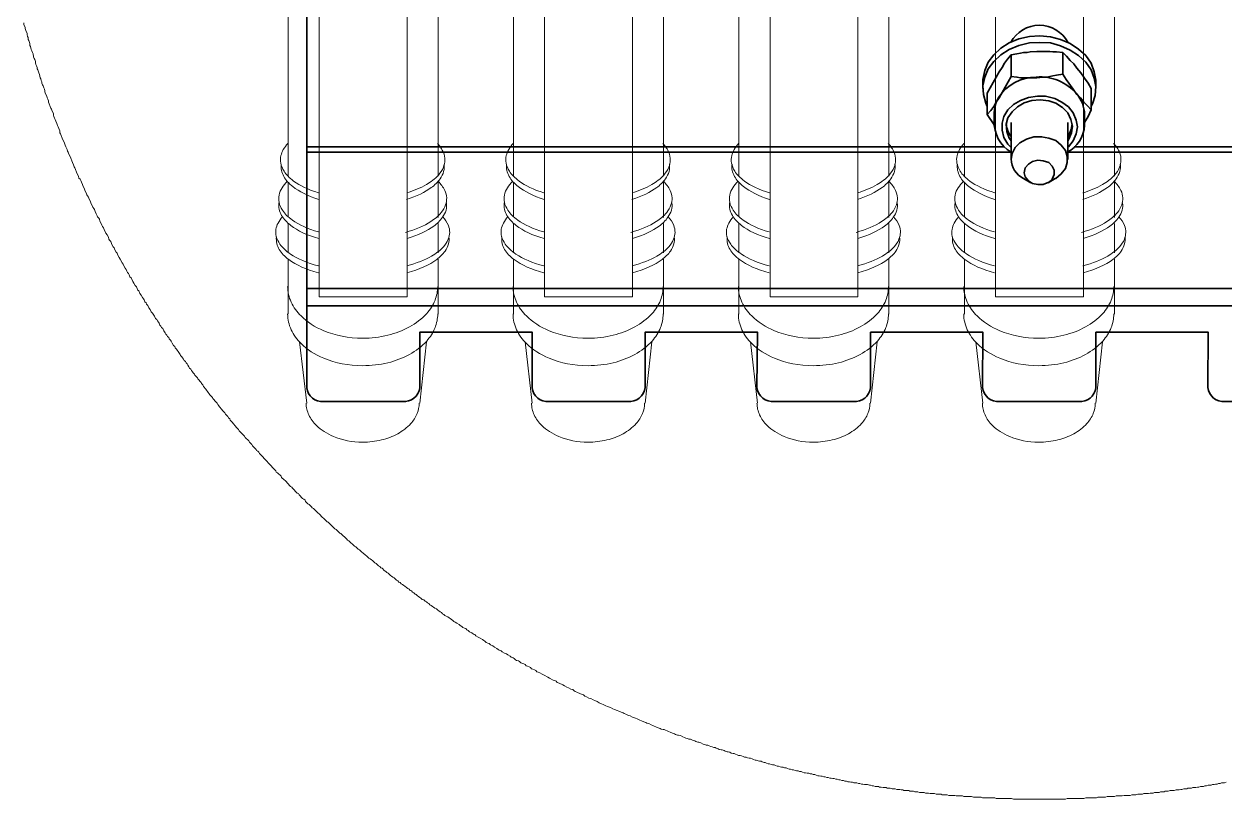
# Model space of a CAD drawing. Header units: feet. Extents: x -9903 to 12307, y -41 to 4121.
# Drawn here: x 82.38 to 92.97, y 31.71 to 38.54 of the extents above; entities that cross this region are included whole.
import ezdxf

# ---------------------------------------------------------------- set-up
doc = ezdxf.new("R2010")
doc.units = ezdxf.units.FT
doc.header["$MEASUREMENT"] = 0
doc.layers.add('PDF_0', color=7, linetype='Continuous')
doc.layers.add('PDF_Fusibles', color=7, linetype='Continuous', true_color=0x636466)

msp = doc.modelspace()

# ---------------------------------------------------------------- linework, layer by layer
at = {"layer": 'PDF_0', "lineweight": 35}
for points in [[(94.961, 35.211), (95.657, 35.211, 0.408273), (95.809, 35.332), (95.809, 35.822), (96.8, 35.822), (96.8, 35.332, 0.408273), (96.953, 35.211), (97.644, 35.211, 0.408273), (97.797, 35.332), (97.797, 45.283), (84.878, 45.283), (84.878, 35.332, 0.408273), (85.025, 35.211), (85.721, 35.211, 0.408273), (85.874, 35.332), (85.874, 35.822), (86.865, 35.822), (86.865, 35.332, 0.408888), (87.012, 35.211), (87.708, 35.211, 0.40886), (87.86, 35.335)], [(90.939, 37.672), (90.939, 37.741, -0.138844), (90.977, 37.893, -0.244484), (91.31, 38.073, -0.236092), (91.666, 37.925, -0.171172), (91.735, 37.741), (91.735, 37.646, -0.262029), (91.582, 37.409)], [(91.087, 37.409, -0.277371), (90.939, 37.688)], [(91.261, 37.14), (91.197, 37.177, -0.269397), (91.087, 37.35)], [(87.861, 35.332), (87.861, 35.822), (88.852, 35.822), (88.847, 35.335, 0.408273), (88.999, 35.211), (89.696, 35.211, 0.408273), (89.848, 35.332), (89.848, 35.822), (90.839, 35.822), (90.835, 35.335, 0.408888), (90.987, 35.211), (91.683, 35.211, 0.408273), (91.835, 35.332), (91.835, 35.822), (92.826, 35.822), (92.822, 35.335, 0.408273), (92.974, 35.211), (93.67, 35.211, 0.408273), (93.822, 35.332), (93.822, 35.822), (94.813, 35.822), (94.813, 35.332, 0.408496), (94.96, 35.211)]]:
    msp.add_lwpolyline(points, format="xyb", dxfattribs=at)
at = {"layer": 'PDF_0', "lineweight": 18}
msp.add_lwpolyline([(92.984, 31.853), (92.968, 31.848), (92.942, 31.848), (92.932, 31.842), (92.916, 31.842), (92.905, 31.837), (92.889, 31.837), (92.879, 31.832), (92.863, 31.832), (92.852, 31.827), (92.826, 31.827), (92.81, 31.821), (92.795, 31.821), (92.784, 31.816), (92.758, 31.816), (92.742, 31.811), (92.731, 31.811), (92.715, 31.806), (92.689, 31.806), (92.679, 31.8), (92.647, 31.8), (92.636, 31.795), (92.61, 31.795), (92.594, 31.79), (92.584, 31.79), (92.568, 31.785), (92.542, 31.785), (92.526, 31.779), (92.489, 31.779), (92.473, 31.774), (92.447, 31.774), (92.436, 31.769), (92.404, 31.769), (92.394, 31.763), (92.352, 31.763), (92.341, 31.758), (92.315, 31.758), (92.299, 31.753), (92.257, 31.753), (92.246, 31.748), (92.204, 31.748), (92.188, 31.742), (92.151, 31.742), (92.136, 31.737), (92.083, 31.737), (92.067, 31.732), (92.014, 31.732), (91.999, 31.727), (91.935, 31.727), (91.92, 31.721), (91.851, 31.721), (91.84, 31.716), (91.746, 31.716), (91.73, 31.711), (91.582, 31.711), (91.566, 31.705), (91.108, 31.705), (91.092, 31.711), (90.955, 31.711), (90.944, 31.716), (90.834, 31.716), (90.823, 31.721), (90.755, 31.721), (90.739, 31.727), (90.67, 31.727), (90.66, 31.732), (90.602, 31.732), (90.591, 31.737), (90.539, 31.737), (90.523, 31.742), (90.481, 31.742), (90.47, 31.748), (90.428, 31.748), (90.412, 31.753), (90.375, 31.753), (90.359, 31.758), (90.333, 31.758), (90.322, 31.763), (90.28, 31.763), (90.264, 31.769), (90.238, 31.769), (90.228, 31.774), (90.196, 31.774), (90.185, 31.779), (90.143, 31.779), (90.133, 31.785), (90.117, 31.785), (90.106, 31.79), (90.08, 31.79), (90.064, 31.795), (90.038, 31.795), (90.022, 31.8), (89.996, 31.8), (89.985, 31.806), (89.959, 31.806), (89.943, 31.811), (89.927, 31.811), (89.917, 31.816), (89.89, 31.816), (89.874, 31.821), (89.864, 31.821), (89.848, 31.827), (89.838, 31.827), (89.822, 31.832), (89.795, 31.832), (89.78, 31.837), (89.769, 31.837), (89.753, 31.842), (89.743, 31.842), (89.727, 31.848), (89.7, 31.848), (89.69, 31.853), (89.674, 31.853), (89.664, 31.858), (89.648, 31.858), (89.637, 31.864), (89.621, 31.864), (89.611, 31.869), (89.595, 31.869), (89.579, 31.874), (89.569, 31.874), (89.553, 31.879), (89.542, 31.879), (89.527, 31.885), (89.516, 31.885), (89.5, 31.89), (89.49, 31.89), (89.474, 31.895), (89.463, 31.895), (89.447, 31.9), (89.437, 31.9), (89.421, 31.906), (89.411, 31.906), (89.395, 31.911), (89.384, 31.911), (89.368, 31.916), (89.358, 31.922), (89.342, 31.922), (89.332, 31.927), (89.316, 31.927), (89.305, 31.932), (89.289, 31.932), (89.274, 31.937), (89.263, 31.937), (89.247, 31.943), (89.237, 31.948), (89.221, 31.948), (89.21, 31.953), (89.194, 31.953), (89.184, 31.958), (89.168, 31.964), (89.158, 31.964), (89.142, 31.969), (89.131, 31.969), (89.115, 31.974), (89.105, 31.98), (89.089, 31.98), (89.079, 31.985), (89.063, 31.985), (89.052, 31.99), (89.036, 31.995), (89.026, 31.995), (89.01, 32.001), (88.999, 32.006), (88.984, 32.006), (88.973, 32.011), (88.957, 32.016), (88.947, 32.016), (88.931, 32.022), (88.92, 32.027), (88.91, 32.027), (88.894, 32.032), (88.884, 32.038), (88.868, 32.038), (88.857, 32.043), (88.841, 32.048), (88.831, 32.048), (88.815, 32.053), (88.804, 32.059), (88.789, 32.064), (88.778, 32.064), (88.762, 32.069), (88.752, 32.074), (88.736, 32.074), (88.725, 32.08), (88.71, 32.085), (88.699, 32.09), (88.683, 32.09), (88.673, 32.095), (88.657, 32.101), (88.646, 32.106), (88.636, 32.106), (88.62, 32.111), (88.609, 32.117), (88.594, 32.122), (88.583, 32.122), (88.567, 32.127), (88.557, 32.132), (88.541, 32.138), (88.53, 32.138), (88.515, 32.143), (88.504, 32.148), (88.488, 32.153), (88.478, 32.159), (88.467, 32.159), (88.451, 32.164), (88.441, 32.169), (88.425, 32.175), (88.414, 32.18), (88.399, 32.18), (88.388, 32.185), (88.372, 32.19), (88.351, 32.201), (88.335, 32.206), (88.325, 32.206), (88.309, 32.211), (88.298, 32.217), (88.283, 32.222), (88.262, 32.233), (88.246, 32.233), (88.235, 32.238), (88.219, 32.243), (88.209, 32.248), (88.193, 32.254), (88.172, 32.264), (88.156, 32.269), (88.146, 32.269), (88.13, 32.275), (88.119, 32.28), (88.103, 32.285), (88.082, 32.296), (88.067, 32.301), (88.056, 32.306), (88.04, 32.312), (88.03, 32.317), (88.019, 32.317), (88.003, 32.322), (87.993, 32.327), (87.977, 32.333), (87.956, 32.343), (87.94, 32.348), (87.929, 32.354), (87.914, 32.359), (87.893, 32.37), (87.877, 32.375), (87.866, 32.38), (87.85, 32.385), (87.829, 32.396), (87.814, 32.401), (87.792, 32.412), (87.777, 32.417), (87.766, 32.422), (87.75, 32.428), (87.729, 32.438), (87.713, 32.443), (87.692, 32.454), (87.676, 32.459), (87.666, 32.464), (87.65, 32.47), (87.629, 32.48), (87.613, 32.486), (87.592, 32.496), (87.576, 32.501), (87.555, 32.512), (87.539, 32.517), (87.529, 32.522), (87.513, 32.528), (87.492, 32.538), (87.476, 32.544), (87.455, 32.554), (87.439, 32.565), (87.418, 32.575), (87.402, 32.58), (87.381, 32.591), (87.365, 32.596), (87.344, 32.607), (87.329, 32.612), (87.318, 32.623), (87.308, 32.628), (87.292, 32.633), (87.26, 32.649), (87.244, 32.654), (87.234, 32.659), (87.223, 32.67), (87.207, 32.675), (87.186, 32.686), (87.17, 32.691), (87.149, 32.702), (87.134, 32.712), (87.102, 32.728), (87.086, 32.733), (87.076, 32.744), (87.065, 32.749), (87.049, 32.754), (87.018, 32.77), (87.002, 32.781), (86.97, 32.797), (86.954, 32.807), (86.933, 32.818), (86.917, 32.823), (86.907, 32.828), (86.896, 32.839), (86.886, 32.844), (86.87, 32.849), (86.859, 32.854), (86.849, 32.865), (86.838, 32.87), (86.823, 32.876), (86.812, 32.881), (86.802, 32.891), (86.791, 32.897), (86.775, 32.902), (86.765, 32.907), (86.754, 32.918), (86.744, 32.923), (86.728, 32.928), (86.717, 32.934), (86.707, 32.944), (86.696, 32.949), (86.68, 32.955), (86.67, 32.965), (86.649, 32.976), (86.638, 32.986), (86.622, 32.992), (86.601, 33.002), (86.591, 33.013), (86.575, 33.018), (86.564, 33.023), (86.554, 33.034), (86.533, 33.044), (86.517, 33.055), (86.496, 33.065), (86.485, 33.076), (86.475, 33.081), (86.459, 33.086), (86.448, 33.097), (86.438, 33.102), (86.427, 33.113), (86.406, 33.123), (86.39, 33.134), (86.369, 33.144), (86.359, 33.155), (86.348, 33.16), (86.332, 33.171), (86.311, 33.181), (86.301, 33.192), (86.29, 33.197), (86.28, 33.208), (86.269, 33.213), (86.253, 33.218), (86.243, 33.229), (86.232, 33.234), (86.222, 33.245), (86.201, 33.255), (86.185, 33.266), (86.174, 33.271), (86.164, 33.281), (86.153, 33.287), (86.143, 33.297), (86.132, 33.303), (86.122, 33.313), (86.106, 33.318), (86.095, 33.324), (86.085, 33.334), (86.074, 33.339), (86.064, 33.35), (86.053, 33.355), (86.042, 33.366), (86.032, 33.371), (86.021, 33.382), (86.006, 33.387), (85.995, 33.397), (85.985, 33.403), (85.974, 33.413), (85.963, 33.418), (85.953, 33.429), (85.942, 33.434), (85.932, 33.445), (85.921, 33.45), (85.911, 33.461), (85.895, 33.466), (85.884, 33.476), (85.874, 33.482), (85.863, 33.492), (85.853, 33.498), (85.842, 33.508), (85.832, 33.513), (85.821, 33.524), (85.811, 33.529), (85.8, 33.54), (85.789, 33.545), (85.779, 33.556), (85.768, 33.561), (85.758, 33.571), (85.742, 33.582), (85.732, 33.587), (85.721, 33.598), (85.71, 33.603), (85.7, 33.614), (85.689, 33.619), (85.679, 33.629), (85.668, 33.635), (85.647, 33.656), (85.637, 33.661), (85.626, 33.671), (85.616, 33.677), (85.594, 33.698), (85.584, 33.703), (85.573, 33.714), (85.563, 33.719), (85.542, 33.74), (85.531, 33.745), (85.521, 33.756), (85.51, 33.761), (85.489, 33.782), (85.479, 33.787), (85.457, 33.809), (85.447, 33.814), (85.436, 33.824), (85.426, 33.83), (85.405, 33.851), (85.394, 33.856), (85.373, 33.877), (85.363, 33.882), (85.341, 33.903), (85.331, 33.909), (85.31, 33.93), (85.299, 33.935), (85.278, 33.956), (85.268, 33.961), (85.247, 33.982), (85.236, 33.988), (85.231, 33.998), (85.21, 34.019), (85.199, 34.025), (85.178, 34.046), (85.168, 34.051), (85.136, 34.083), (85.125, 34.088), (85.067, 34.146), (85.057, 34.151), (85.025, 34.183), (85.015, 34.188), (85.004, 34.199), (84.999, 34.209), (84.988, 34.22), (84.978, 34.225), (84.936, 34.267), (84.925, 34.272), (84.92, 34.283), (84.899, 34.304), (84.888, 34.309), (84.867, 34.33), (84.862, 34.341), (84.851, 34.351), (84.841, 34.357), (84.809, 34.388), (84.804, 34.399), (84.793, 34.404), (84.751, 34.446), (84.746, 34.457), (84.735, 34.462), (84.704, 34.494), (84.698, 34.504), (84.688, 34.515), (84.677, 34.52), (84.656, 34.541), (84.651, 34.552), (84.619, 34.583), (84.609, 34.589), (84.604, 34.599), (84.572, 34.631), (84.567, 34.641), (84.498, 34.71), (84.493, 34.72), (84.461, 34.752), (84.456, 34.763), (84.445, 34.773), (84.435, 34.778), (84.43, 34.789), (84.398, 34.821), (84.393, 34.831), (84.372, 34.852), (84.366, 34.863), (84.335, 34.894), (84.329, 34.905), (84.282, 34.952), (84.277, 34.963), (84.256, 34.984), (84.25, 34.994), (84.229, 35.016), (84.224, 35.026), (84.203, 35.047), (84.198, 35.058), (84.187, 35.068), (84.182, 35.079), (84.161, 35.1), (84.156, 35.11), (84.134, 35.132), (84.129, 35.142), (84.108, 35.163), (84.103, 35.174), (84.092, 35.184), (84.087, 35.195), (84.066, 35.216), (84.061, 35.226), (84.05, 35.237), (84.045, 35.247), (84.024, 35.269), (84.018, 35.279), (84.008, 35.29), (84.003, 35.3), (83.992, 35.311), (83.987, 35.321), (83.966, 35.342), (83.96, 35.358), (83.95, 35.369), (83.945, 35.379), (83.934, 35.39), (83.929, 35.4), (83.918, 35.411), (83.913, 35.421), (83.892, 35.443), (83.887, 35.453), (83.876, 35.464), (83.871, 35.474), (83.86, 35.485), (83.855, 35.495), (83.845, 35.506), (83.839, 35.516), (83.829, 35.532), (83.823, 35.543), (83.813, 35.553), (83.808, 35.564), (83.797, 35.574), (83.792, 35.585), (83.781, 35.595), (83.776, 35.606), (83.765, 35.616), (83.76, 35.627), (83.75, 35.643), (83.744, 35.653), (83.734, 35.664), (83.729, 35.674), (83.718, 35.685), (83.713, 35.696), (83.702, 35.706), (83.692, 35.727), (83.681, 35.743), (83.676, 35.753), (83.665, 35.764), (83.66, 35.775), (83.65, 35.785), (83.644, 35.796), (83.634, 35.806), (83.628, 35.817), (83.618, 35.833), (83.607, 35.854), (83.597, 35.864), (83.592, 35.875), (83.581, 35.885), (83.576, 35.901), (83.57, 35.912), (83.56, 35.922), (83.555, 35.933), (83.544, 35.943), (83.534, 35.964), (83.523, 35.98), (83.518, 35.991), (83.507, 36.001), (83.497, 36.022), (83.486, 36.038), (83.476, 36.059), (83.465, 36.07), (83.46, 36.08), (83.449, 36.091), (83.444, 36.107), (83.439, 36.117), (83.428, 36.128), (83.418, 36.149), (83.407, 36.165), (83.397, 36.186), (83.386, 36.196), (83.381, 36.207), (83.375, 36.223), (83.365, 36.233), (83.354, 36.254), (83.344, 36.27), (83.328, 36.302), (83.317, 36.312), (83.312, 36.328), (83.307, 36.339), (83.296, 36.349), (83.291, 36.36), (83.286, 36.375), (83.275, 36.386), (83.265, 36.407), (83.259, 36.423), (83.249, 36.433), (83.233, 36.465), (83.223, 36.481), (83.212, 36.502), (83.207, 36.518), (83.196, 36.528), (83.186, 36.549), (83.18, 36.565), (83.17, 36.576), (83.159, 36.597), (83.154, 36.613), (83.149, 36.623), (83.138, 36.634), (83.133, 36.644), (83.128, 36.66), (83.117, 36.681), (83.107, 36.697), (83.091, 36.729), (83.086, 36.744), (83.075, 36.755), (83.07, 36.765), (83.064, 36.781), (83.054, 36.802), (83.049, 36.818), (83.043, 36.829), (83.033, 36.839), (83.028, 36.85), (83.022, 36.866), (83.012, 36.887), (83.006, 36.903), (83.001, 36.913), (82.991, 36.924), (82.985, 36.939), (82.975, 36.961), (82.97, 36.976), (82.959, 36.997), (82.954, 37.013), (82.943, 37.024), (82.938, 37.034), (82.933, 37.05), (82.922, 37.071), (82.917, 37.087), (82.906, 37.108), (82.901, 37.124), (82.891, 37.145), (82.885, 37.161), (82.88, 37.171), (82.869, 37.182), (82.864, 37.198), (82.854, 37.219), (82.848, 37.235), (82.838, 37.256), (82.833, 37.272), (82.827, 37.282), (82.822, 37.298), (82.811, 37.319), (82.806, 37.335), (82.796, 37.356), (82.79, 37.372), (82.78, 37.393), (82.775, 37.409), (82.769, 37.419), (82.764, 37.435), (82.753, 37.456), (82.748, 37.472), (82.743, 37.482), (82.738, 37.498), (82.727, 37.519), (82.722, 37.535), (82.711, 37.556), (82.706, 37.572), (82.701, 37.582), (82.701, 37.598), (82.69, 37.619), (82.685, 37.635), (82.68, 37.646), (82.674, 37.662), (82.664, 37.683), (82.659, 37.698), (82.653, 37.709), (82.648, 37.725), (82.643, 37.735), (82.643, 37.751), (82.632, 37.772), (82.627, 37.788), (82.622, 37.799), (82.616, 37.814), (82.606, 37.835), (82.601, 37.851), (82.601, 37.862), (82.595, 37.878), (82.59, 37.888), (82.585, 37.904), (82.574, 37.925), (82.569, 37.941), (82.569, 37.951), (82.564, 37.967), (82.558, 37.978), (82.553, 37.994), (82.548, 38.004), (82.543, 38.02), (82.543, 38.031), (82.537, 38.041), (82.532, 38.057), (82.527, 38.067), (82.522, 38.094), (82.516, 38.11), (82.511, 38.12), (82.506, 38.136), (82.5, 38.146), (82.5, 38.157), (82.495, 38.173), (82.49, 38.183), (82.485, 38.199), (82.485, 38.21), (82.479, 38.226), (82.474, 38.236), (82.469, 38.252), (82.464, 38.278), (82.458, 38.289), (82.453, 38.305), (82.448, 38.315), (82.442, 38.341), (82.437, 38.352), (82.437, 38.368), (82.432, 38.378), (82.427, 38.394), (82.421, 38.405), (82.421, 38.421), (82.416, 38.431), (82.411, 38.447), (82.411, 38.457), (82.4, 38.484), (82.395, 38.5), (82.395, 38.51), (82.384, 38.537), (82.384, 38.552)], dxfattribs=at)
at = {"layer": 'PDF_0', "lineweight": 35}
for points in [[(90.839, 37.973), (90.839, 38.052), (90.855, 38.131), (90.886, 38.204), (90.934, 38.268), (90.997, 38.326), (91.071, 38.373), (91.155, 38.41), (91.25, 38.431), (91.34, 38.436), (91.435, 38.426), (91.524, 38.405), (91.609, 38.368), (91.682, 38.32), (91.746, 38.262), (91.793, 38.194), (91.819, 38.12), (91.835, 38.046), (91.835, 37.973)], [(90.876, 37.814), (90.865, 37.841), (90.844, 37.92), (90.839, 37.994), (90.855, 38.073), (90.886, 38.146), (90.934, 38.21), (90.997, 38.268), (91.071, 38.315), (91.155, 38.352), (91.25, 38.373), (91.34, 38.378), (91.435, 38.373), (91.524, 38.347), (91.609, 38.31), (91.682, 38.262), (91.746, 38.204), (91.793, 38.136), (91.819, 38.062), (91.835, 37.988), (91.83, 37.909), (91.804, 37.835), (91.793, 37.814)], [(91.087, 38.078), (90.981, 37.888), (90.955, 37.851), (90.934, 37.814), (90.908, 37.778), (90.876, 37.741), (90.876, 37.93), (90.981, 38.12), (91.008, 38.157), (91.029, 38.194), (91.055, 38.231), (91.087, 38.268)], [(91.545, 38.289), (91.577, 38.257), (91.609, 38.22), (91.64, 38.189), (91.667, 38.152), (91.703, 38.11), (91.735, 38.062), (91.767, 38.02), (91.793, 37.973), (91.793, 37.783), (91.761, 37.82), (91.73, 37.851), (91.698, 37.888), (91.667, 37.92), (91.635, 37.967), (91.572, 38.052), (91.545, 38.099), (91.487, 38.088), (91.456, 38.083), (91.403, 38.073), (91.371, 38.073), (91.313, 38.067), (91.171, 38.067), (91.139, 38.073), (91.087, 38.078), (91.087, 38.268), (91.139, 38.278), (91.171, 38.284), (91.197, 38.289), (91.229, 38.289), (91.255, 38.294), (91.313, 38.299), (91.429, 38.299), (91.456, 38.294), (91.487, 38.294), (91.545, 38.289), (91.545, 38.099)], [(91.087, 37.509), (91.071, 37.535), (91.05, 37.593), (91.045, 37.656), (91.06, 37.714), (91.097, 37.767), (91.145, 37.809), (91.203, 37.846), (91.271, 37.867), (91.345, 37.872), (91.419, 37.862), (91.482, 37.841), (91.54, 37.804), (91.587, 37.756), (91.614, 37.698), (91.63, 37.64), (91.619, 37.582), (91.598, 37.525), (91.587, 37.509)], [(90.876, 37.741), (90.939, 37.651)], [(91.793, 37.783), (91.767, 37.725), (91.735, 37.672)], [(91.087, 37.672), (91.087, 37.345), (91.097, 37.398), (91.124, 37.451), (91.166, 37.493), (91.224, 37.525), (91.287, 37.546), (91.356, 37.546), (91.419, 37.535), (91.482, 37.514), (91.529, 37.472), (91.566, 37.424), (91.582, 37.372), (91.582, 37.319), (91.566, 37.266), (91.529, 37.219), (91.482, 37.177), (91.477, 37.177), (91.414, 37.14)], [(91.587, 37.672), (91.587, 37.345)], [(91.624, 37.651), (91.619, 37.619), (91.598, 37.561), (91.587, 37.546)], [(84.878, 36.207), (97.797, 36.207)], [(84.878, 36.054), (97.797, 36.054)]]:
    msp.add_lwpolyline(points, dxfattribs=at)
at = {"layer": 'PDF_0', "color": 8, "lineweight": 35, "true_color": 0x7f7f7f}
for points in [[(91.087, 37.451), (91.06, 37.482), (91.023, 37.54), (91.008, 37.604), (91.008, 37.667), (91.023, 37.725), (91.06, 37.783), (91.108, 37.83), (91.171, 37.867), (91.24, 37.893), (91.319, 37.904), (91.392, 37.904), (91.472, 37.883), (91.535, 37.851), (91.593, 37.809), (91.635, 37.756), (91.661, 37.693), (91.672, 37.635), (91.661, 37.572), (91.635, 37.509), (91.593, 37.456), (91.587, 37.451)], [(90.944, 37.72), (90.944, 37.714), (90.939, 37.688)], [(91.735, 37.672), (91.73, 37.714)], [(84.878, 37.456), (91.029, 37.456)], [(84.878, 37.409), (91.087, 37.409)], [(91.587, 37.409), (97.797, 37.409)], [(91.645, 37.456), (97.797, 37.456)]]:
    msp.add_lwpolyline(points, dxfattribs=at)
at = {"layer": 'PDF_0', "lineweight": 35}
msp.add_lwpolyline([(91.213, 37.272), (91.24, 37.303), (91.276, 37.329), (91.324, 37.34), (91.371, 37.335), (91.419, 37.319), (91.45, 37.287), (91.466, 37.25), (91.466, 37.214), (91.45, 37.171), (91.419, 37.145), (91.371, 37.124), (91.324, 37.124), (91.276, 37.134), (91.24, 37.156), (91.213, 37.192), (91.203, 37.229)], close=True, dxfattribs=at)
for centre, radius, start, end in [((91.337, 38.245), 0.284, 28.1246, 151.8754), ((91.253, 37.675), 0.208, 185.7294, 217.2821)]:
    msp.add_arc(centre, radius, start, end, dxfattribs=at)
at = {"layer": 'PDF_Fusibles', "color": 7, "lineweight": 5}
msp.add_line((86.701, 36.465), (86.701, 35.98), dxfattribs=at)
for points in [[(85.763, 42.901), (85.763, 36.133), (84.988, 36.133), (84.988, 42.901)], [(87.75, 42.901), (87.75, 36.133), (86.975, 36.133), (86.975, 42.901)], [(89.737, 42.901), (89.737, 36.133), (88.963, 36.133), (88.963, 42.901)], [(91.725, 42.901), (91.725, 36.133), (90.95, 36.133), (90.95, 42.901)]]:
    msp.add_lwpolyline(points, close=True, dxfattribs=at)
for points in [[(84.714, 37.198), (84.714, 42.026)], [(86.037, 37.198), (86.037, 42.026)], [(86.701, 37.198), (86.701, 42.026)], [(88.024, 37.198), (88.024, 42.026)], [(88.688, 37.198), (88.688, 42.026)], [(90.011, 37.198), (90.011, 42.026)], [(90.676, 37.198), (90.676, 42.026)], [(91.999, 37.198), (91.999, 42.026)], [(84.714, 36.839), (84.714, 37.14)], [(86.037, 36.834), (86.037, 37.145)], [(86.701, 36.839), (86.701, 37.14)], [(88.024, 36.834), (88.024, 37.145)], [(88.688, 36.839), (88.688, 37.14)], [(90.011, 36.834), (90.011, 37.145)], [(90.676, 36.839), (90.676, 37.14)], [(91.999, 36.834), (91.999, 37.145)], [(84.714, 36.523), (84.714, 36.781)], [(86.037, 36.523), (86.037, 36.781)], [(86.701, 36.523), (86.701, 36.781)], [(88.024, 36.523), (88.024, 36.781)], [(88.688, 36.523), (88.688, 36.781)], [(90.011, 36.523), (90.011, 36.781)], [(90.676, 36.523), (90.676, 36.781)], [(91.999, 36.523), (91.999, 36.781)], [(84.714, 35.98), (84.714, 36.465)], [(86.037, 36.465), (86.037, 35.98)], [(88.024, 36.465), (88.024, 35.98)], [(88.688, 35.98), (88.688, 36.465)], [(90.011, 36.465), (90.011, 35.98)], [(90.676, 35.98), (90.676, 36.465)], [(91.999, 36.465), (91.999, 35.98)], [(84.878, 35.195), (84.814, 35.738)], [(85.874, 35.195), (85.932, 35.738)], [(86.865, 35.195), (86.802, 35.738)], [(87.861, 35.195), (87.919, 35.738)], [(88.852, 35.195), (88.789, 35.738)], [(89.848, 35.195), (89.906, 35.738)], [(90.839, 35.195), (90.776, 35.738)], [(91.835, 35.195), (91.893, 35.738)]]:
    msp.add_lwpolyline(points, dxfattribs=at)
for points, knots in [([(84.982, 37.051), (84.891, 37.079), (84.817, 37.115), (84.724, 37.183), (84.696, 37.212), (84.663, 37.265), (84.653, 37.288), (84.644, 37.336), (84.645, 37.358), (84.654, 37.399), (84.661, 37.416), (84.682, 37.452), (84.696, 37.47), (84.711, 37.486)], [0, 0, 0, 0, 0.917387, 0.917387, 1.530036, 1.530036, 1.967696, 1.967696, 2.346122, 2.346122, 2.673799, 2.673799, 3.045721, 3.045721, 3.045721, 3.045721]), ([(86.03, 37.486), (86.052, 37.463), (86.071, 37.437), (86.091, 37.386), (86.096, 37.363), (86.095, 37.318), (86.09, 37.297), (86.072, 37.252), (86.056, 37.229), (86.008, 37.175), (85.971, 37.147), (85.879, 37.093), (85.818, 37.069), (85.759, 37.051)], [0, 0, 0, 0, 0.305593, 0.305593, 0.527745, 0.527745, 0.738392, 0.738392, 1.002226, 1.002226, 1.431011, 1.431011, 2.027034, 2.027034, 2.027034, 2.027034]), ([(86.969, 37.051), (86.878, 37.079), (86.804, 37.115), (86.712, 37.183), (86.683, 37.212), (86.65, 37.265), (86.64, 37.288), (86.631, 37.336), (86.632, 37.358), (86.641, 37.399), (86.649, 37.416), (86.669, 37.452), (86.683, 37.47), (86.698, 37.486)], [0, 0, 0, 0, 0.917387, 0.917387, 1.530036, 1.530036, 1.967696, 1.967696, 2.346122, 2.346122, 2.673799, 2.673799, 3.045721, 3.045721, 3.045721, 3.045721]), ([(88.017, 37.486), (88.039, 37.463), (88.058, 37.437), (88.078, 37.386), (88.083, 37.363), (88.082, 37.318), (88.077, 37.297), (88.059, 37.252), (88.043, 37.229), (87.996, 37.175), (87.958, 37.147), (87.866, 37.093), (87.806, 37.069), (87.746, 37.051)], [0, 0, 0, 0, 0.305593, 0.305593, 0.527745, 0.527745, 0.738392, 0.738392, 1.002226, 1.002226, 1.431011, 1.431011, 2.027034, 2.027034, 2.027034, 2.027034]), ([(88.957, 37.051), (88.865, 37.079), (88.791, 37.115), (88.699, 37.183), (88.67, 37.212), (88.637, 37.265), (88.627, 37.288), (88.619, 37.336), (88.619, 37.358), (88.628, 37.399), (88.636, 37.416), (88.656, 37.452), (88.67, 37.47), (88.685, 37.486)], [0, 0, 0, 0, 0.917387, 0.917387, 1.530036, 1.530036, 1.967696, 1.967696, 2.346122, 2.346122, 2.673799, 2.673799, 3.045721, 3.045721, 3.045721, 3.045721]), ([(90.004, 37.486), (90.026, 37.463), (90.045, 37.437), (90.065, 37.386), (90.07, 37.363), (90.069, 37.318), (90.065, 37.297), (90.046, 37.252), (90.03, 37.229), (89.983, 37.175), (89.945, 37.147), (89.853, 37.093), (89.793, 37.069), (89.733, 37.051)], [0, 0, 0, 0, 0.305593, 0.305593, 0.527745, 0.527745, 0.738392, 0.738392, 1.002226, 1.002226, 1.431011, 1.431011, 2.027034, 2.027034, 2.027034, 2.027034]), ([(90.944, 37.051), (90.852, 37.079), (90.778, 37.115), (90.686, 37.183), (90.658, 37.212), (90.624, 37.265), (90.614, 37.288), (90.606, 37.336), (90.606, 37.358), (90.615, 37.399), (90.623, 37.416), (90.643, 37.452), (90.657, 37.47), (90.672, 37.486)], [0, 0, 0, 0, 0.917387, 0.917387, 1.530036, 1.530036, 1.967696, 1.967696, 2.346122, 2.346122, 2.673799, 2.673799, 3.045721, 3.045721, 3.045721, 3.045721]), ([(91.991, 37.486), (92.013, 37.463), (92.032, 37.437), (92.053, 37.386), (92.057, 37.363), (92.056, 37.318), (92.052, 37.297), (92.033, 37.252), (92.018, 37.229), (91.97, 37.175), (91.932, 37.147), (91.84, 37.093), (91.78, 37.069), (91.72, 37.051)], [0, 0, 0, 0, 0.305593, 0.305593, 0.527745, 0.527745, 0.738392, 0.738392, 1.002226, 1.002226, 1.431011, 1.431011, 2.027034, 2.027034, 2.027034, 2.027034]), ([(84.983, 36.994), (84.888, 37.023), (84.811, 37.062), (84.719, 37.134), (84.693, 37.164), (84.666, 37.213), (84.659, 37.231), (84.651, 37.268), (84.65, 37.287), (84.652, 37.305)], [0, 0, 0, 0, 0.956911, 0.956911, 1.551696, 1.551696, 1.874211, 1.874211, 2.186941, 2.186941, 2.186941, 2.186941]), ([(86.089, 37.305), (86.091, 37.284), (86.09, 37.262), (86.078, 37.217), (86.067, 37.195), (86.032, 37.145), (86.005, 37.119), (85.92, 37.057), (85.846, 37.021), (85.758, 36.994)], [0, 0, 0, 0, 0.211555, 0.211555, 0.446697, 0.446697, 0.796198, 0.796198, 1.455936, 1.455936, 1.455936, 1.455936]), ([(86.971, 36.994), (86.875, 37.023), (86.798, 37.062), (86.706, 37.134), (86.68, 37.164), (86.653, 37.213), (86.646, 37.231), (86.638, 37.268), (86.637, 37.287), (86.639, 37.305)], [0, 0, 0, 0, 0.956911, 0.956911, 1.551696, 1.551696, 1.874211, 1.874211, 2.186941, 2.186941, 2.186941, 2.186941]), ([(88.076, 37.305), (88.078, 37.284), (88.077, 37.262), (88.065, 37.217), (88.054, 37.195), (88.019, 37.145), (87.992, 37.119), (87.907, 37.057), (87.834, 37.021), (87.745, 36.994)], [0, 0, 0, 0, 0.211555, 0.211555, 0.446697, 0.446697, 0.796198, 0.796198, 1.455936, 1.455936, 1.455936, 1.455936]), ([(88.958, 36.994), (88.863, 37.023), (88.785, 37.062), (88.694, 37.134), (88.667, 37.164), (88.64, 37.213), (88.633, 37.231), (88.625, 37.268), (88.624, 37.287), (88.627, 37.305)], [0, 0, 0, 0, 0.956911, 0.956911, 1.551696, 1.551696, 1.874211, 1.874211, 2.186941, 2.186941, 2.186941, 2.186941]), ([(90.063, 37.305), (90.066, 37.284), (90.064, 37.262), (90.052, 37.217), (90.041, 37.195), (90.006, 37.145), (89.979, 37.119), (89.894, 37.057), (89.821, 37.021), (89.732, 36.994)], [0, 0, 0, 0, 0.211555, 0.211555, 0.446697, 0.446697, 0.796198, 0.796198, 1.455936, 1.455936, 1.455936, 1.455936]), ([(90.945, 36.994), (90.85, 37.023), (90.772, 37.062), (90.681, 37.134), (90.654, 37.164), (90.627, 37.213), (90.62, 37.231), (90.612, 37.268), (90.611, 37.287), (90.614, 37.305)], [0, 0, 0, 0, 0.956911, 0.956911, 1.551696, 1.551696, 1.874211, 1.874211, 2.186941, 2.186941, 2.186941, 2.186941]), ([(92.05, 37.305), (92.053, 37.284), (92.051, 37.262), (92.039, 37.217), (92.028, 37.195), (91.993, 37.145), (91.966, 37.119), (91.881, 37.057), (91.808, 37.021), (91.719, 36.994)], [0, 0, 0, 0, 0.211555, 0.211555, 0.446697, 0.446697, 0.796198, 0.796198, 1.455936, 1.455936, 1.455936, 1.455936]), ([(84.981, 36.707), (84.886, 36.734), (84.808, 36.77), (84.713, 36.838), (84.683, 36.867), (84.649, 36.92), (84.638, 36.943), (84.629, 36.99), (84.629, 37.011), (84.638, 37.055), (84.647, 37.077), (84.672, 37.117), (84.689, 37.136), (84.706, 37.153)], [0, 0, 0, 0, 0.950855, 0.950855, 1.57939, 1.57939, 2.020757, 2.020757, 2.39323, 2.39323, 2.789943, 2.789943, 3.209349, 3.209349, 3.209349, 3.209349]), ([(86.035, 37.153), (86.059, 37.13), (86.08, 37.103), (86.104, 37.052), (86.11, 37.03), (86.112, 36.986), (86.108, 36.965), (86.093, 36.921), (86.08, 36.898), (86.038, 36.847), (86.005, 36.82), (85.913, 36.76), (85.838, 36.728), (85.747, 36.703)], [0, 0, 0, 0, 0.321479, 0.321479, 0.54457, 0.54457, 0.74944, 0.74944, 0.996096, 0.996096, 1.386173, 1.386173, 2.052727, 2.052727, 2.052727, 2.052727]), ([(86.968, 36.707), (86.873, 36.734), (86.795, 36.77), (86.7, 36.838), (86.67, 36.867), (86.636, 36.92), (86.625, 36.943), (86.616, 36.99), (86.616, 37.011), (86.625, 37.055), (86.634, 37.077), (86.659, 37.117), (86.676, 37.136), (86.694, 37.153)], [0, 0, 0, 0, 0.950855, 0.950855, 1.57939, 1.57939, 2.020757, 2.020757, 2.39323, 2.39323, 2.789943, 2.789943, 3.209349, 3.209349, 3.209349, 3.209349]), ([(88.022, 37.153), (88.046, 37.13), (88.067, 37.103), (88.091, 37.052), (88.097, 37.03), (88.099, 36.986), (88.096, 36.965), (88.08, 36.921), (88.067, 36.898), (88.025, 36.847), (87.993, 36.82), (87.9, 36.76), (87.825, 36.728), (87.734, 36.703)], [0, 0, 0, 0, 0.321479, 0.321479, 0.54457, 0.54457, 0.74944, 0.74944, 0.996096, 0.996096, 1.386173, 1.386173, 2.052727, 2.052727, 2.052727, 2.052727]), ([(88.955, 36.707), (88.86, 36.734), (88.783, 36.77), (88.687, 36.838), (88.658, 36.867), (88.623, 36.92), (88.612, 36.943), (88.603, 36.99), (88.603, 37.011), (88.612, 37.055), (88.621, 37.077), (88.646, 37.117), (88.663, 37.136), (88.681, 37.153)], [0, 0, 0, 0, 0.950855, 0.950855, 1.57939, 1.57939, 2.020757, 2.020757, 2.39323, 2.39323, 2.789943, 2.789943, 3.209349, 3.209349, 3.209349, 3.209349]), ([(90.009, 37.153), (90.033, 37.13), (90.055, 37.103), (90.078, 37.052), (90.084, 37.03), (90.086, 36.986), (90.083, 36.965), (90.067, 36.921), (90.054, 36.898), (90.012, 36.847), (89.98, 36.82), (89.887, 36.76), (89.812, 36.728), (89.722, 36.703)], [0, 0, 0, 0, 0.321479, 0.321479, 0.54457, 0.54457, 0.74944, 0.74944, 0.996096, 0.996096, 1.386173, 1.386173, 2.052727, 2.052727, 2.052727, 2.052727]), ([(90.942, 36.707), (90.847, 36.734), (90.77, 36.77), (90.674, 36.838), (90.645, 36.867), (90.61, 36.92), (90.599, 36.943), (90.59, 36.99), (90.59, 37.011), (90.599, 37.055), (90.608, 37.077), (90.634, 37.117), (90.65, 37.136), (90.668, 37.153)], [0, 0, 0, 0, 0.950855, 0.950855, 1.57939, 1.57939, 2.020757, 2.020757, 2.39323, 2.39323, 2.789943, 2.789943, 3.209349, 3.209349, 3.209349, 3.209349]), ([(91.996, 37.153), (92.02, 37.13), (92.042, 37.103), (92.066, 37.052), (92.071, 37.03), (92.073, 36.986), (92.07, 36.965), (92.054, 36.921), (92.041, 36.898), (92, 36.847), (91.967, 36.82), (91.874, 36.76), (91.799, 36.728), (91.709, 36.703)], [0, 0, 0, 0, 0.321479, 0.321479, 0.54457, 0.54457, 0.74944, 0.74944, 0.996096, 0.996096, 1.386173, 1.386173, 2.052727, 2.052727, 2.052727, 2.052727]), ([(84.983, 36.648), (84.881, 36.677), (84.797, 36.717), (84.701, 36.791), (84.674, 36.821), (84.646, 36.869), (84.638, 36.887), (84.63, 36.925), (84.629, 36.943), (84.631, 36.962)], [0, 0, 0, 0, 1.022952, 1.022952, 1.637138, 1.637138, 1.968706, 1.968706, 2.28893, 2.28893, 2.28893, 2.28893]), ([(86.11, 36.962), (86.112, 36.941), (86.111, 36.92), (86.099, 36.876), (86.088, 36.855), (86.054, 36.806), (86.027, 36.78), (85.94, 36.715), (85.859, 36.677), (85.762, 36.649)], [0, 0, 0, 0, 0.205621, 0.205621, 0.434876, 0.434876, 0.778358, 0.778358, 1.482022, 1.482022, 1.482022, 1.482022]), ([(86.97, 36.648), (86.868, 36.677), (86.784, 36.717), (86.688, 36.791), (86.661, 36.821), (86.633, 36.869), (86.625, 36.887), (86.617, 36.925), (86.616, 36.943), (86.618, 36.962)], [0, 0, 0, 0, 1.022952, 1.022952, 1.637138, 1.637138, 1.968706, 1.968706, 2.28893, 2.28893, 2.28893, 2.28893]), ([(88.097, 36.962), (88.1, 36.941), (88.098, 36.92), (88.086, 36.876), (88.075, 36.855), (88.041, 36.806), (88.014, 36.78), (87.927, 36.715), (87.846, 36.677), (87.749, 36.649)], [0, 0, 0, 0, 0.205621, 0.205621, 0.434876, 0.434876, 0.778358, 0.778358, 1.482022, 1.482022, 1.482022, 1.482022]), ([(88.957, 36.648), (88.855, 36.677), (88.771, 36.717), (88.675, 36.791), (88.648, 36.821), (88.62, 36.869), (88.612, 36.887), (88.604, 36.925), (88.603, 36.943), (88.605, 36.962)], [0, 0, 0, 0, 1.022952, 1.022952, 1.637138, 1.637138, 1.968706, 1.968706, 2.28893, 2.28893, 2.28893, 2.28893]), ([(90.084, 36.962), (90.087, 36.941), (90.085, 36.92), (90.073, 36.876), (90.063, 36.855), (90.028, 36.806), (90.001, 36.78), (89.914, 36.715), (89.834, 36.677), (89.736, 36.649)], [0, 0, 0, 0, 0.205621, 0.205621, 0.434876, 0.434876, 0.778358, 0.778358, 1.482022, 1.482022, 1.482022, 1.482022]), ([(90.944, 36.648), (90.842, 36.677), (90.759, 36.717), (90.663, 36.791), (90.635, 36.821), (90.607, 36.869), (90.6, 36.887), (90.591, 36.925), (90.59, 36.943), (90.593, 36.962)], [0, 0, 0, 0, 1.022952, 1.022952, 1.637138, 1.637138, 1.968706, 1.968706, 2.28893, 2.28893, 2.28893, 2.28893]), ([(92.071, 36.962), (92.074, 36.941), (92.072, 36.92), (92.06, 36.876), (92.05, 36.855), (92.015, 36.806), (91.988, 36.78), (91.901, 36.715), (91.821, 36.677), (91.723, 36.649)], [0, 0, 0, 0, 0.205621, 0.205621, 0.434876, 0.434876, 0.778358, 0.778358, 1.482022, 1.482022, 1.482022, 1.482022]), ([(84.981, 36.407), (84.88, 36.434), (84.797, 36.47), (84.694, 36.539), (84.663, 36.568), (84.626, 36.62), (84.614, 36.643), (84.603, 36.688), (84.602, 36.709), (84.609, 36.749), (84.615, 36.768), (84.635, 36.805), (84.649, 36.823), (84.664, 36.839)], [0, 0, 0, 0, 1.008553, 1.008553, 1.665229, 1.665229, 2.114588, 2.114588, 2.480869, 2.480869, 2.821949, 2.821949, 3.211377, 3.211377, 3.211377, 3.211377]), ([(86.077, 36.839), (86.097, 36.817), (86.115, 36.792), (86.134, 36.744), (86.138, 36.723), (86.137, 36.681), (86.132, 36.661), (86.114, 36.617), (86.099, 36.595), (86.053, 36.543), (86.016, 36.516), (85.92, 36.46), (85.847, 36.43), (85.76, 36.407)], [0, 0, 0, 0, 0.288955, 0.288955, 0.498417, 0.498417, 0.69761, 0.69761, 0.950303, 0.950303, 1.370273, 1.370273, 2.017849, 2.017849, 2.017849, 2.017849]), ([(86.968, 36.407), (86.867, 36.434), (86.784, 36.47), (86.681, 36.539), (86.65, 36.568), (86.613, 36.62), (86.601, 36.643), (86.59, 36.688), (86.589, 36.709), (86.596, 36.749), (86.602, 36.768), (86.622, 36.805), (86.636, 36.823), (86.651, 36.839)], [0, 0, 0, 0, 1.008553, 1.008553, 1.665229, 1.665229, 2.114588, 2.114588, 2.480869, 2.480869, 2.821949, 2.821949, 3.211377, 3.211377, 3.211377, 3.211377]), ([(88.064, 36.839), (88.085, 36.817), (88.102, 36.792), (88.121, 36.744), (88.125, 36.723), (88.124, 36.681), (88.119, 36.661), (88.101, 36.617), (88.086, 36.595), (88.04, 36.543), (88.003, 36.516), (87.907, 36.46), (87.834, 36.43), (87.747, 36.407)], [0, 0, 0, 0, 0.288955, 0.288955, 0.498417, 0.498417, 0.69761, 0.69761, 0.950303, 0.950303, 1.370273, 1.370273, 2.017849, 2.017849, 2.017849, 2.017849]), ([(88.955, 36.407), (88.854, 36.434), (88.771, 36.47), (88.669, 36.539), (88.637, 36.568), (88.6, 36.62), (88.588, 36.643), (88.577, 36.688), (88.576, 36.709), (88.583, 36.749), (88.589, 36.768), (88.609, 36.805), (88.623, 36.823), (88.638, 36.839)], [0, 0, 0, 0, 1.008553, 1.008553, 1.665229, 1.665229, 2.114588, 2.114588, 2.480869, 2.480869, 2.821949, 2.821949, 3.211377, 3.211377, 3.211377, 3.211377]), ([(90.051, 36.839), (90.072, 36.817), (90.089, 36.792), (90.108, 36.744), (90.112, 36.723), (90.111, 36.681), (90.107, 36.661), (90.089, 36.617), (90.074, 36.595), (90.027, 36.543), (89.99, 36.516), (89.894, 36.46), (89.821, 36.43), (89.734, 36.407)], [0, 0, 0, 0, 0.288955, 0.288955, 0.498417, 0.498417, 0.69761, 0.69761, 0.950303, 0.950303, 1.370273, 1.370273, 2.017849, 2.017849, 2.017849, 2.017849]), ([(90.942, 36.407), (90.841, 36.434), (90.758, 36.47), (90.656, 36.539), (90.624, 36.568), (90.587, 36.62), (90.575, 36.643), (90.564, 36.688), (90.563, 36.709), (90.57, 36.749), (90.577, 36.768), (90.596, 36.805), (90.61, 36.823), (90.625, 36.839)], [0, 0, 0, 0, 1.008553, 1.008553, 1.665229, 1.665229, 2.114588, 2.114588, 2.480869, 2.480869, 2.821949, 2.821949, 3.211377, 3.211377, 3.211377, 3.211377]), ([(92.038, 36.839), (92.059, 36.817), (92.076, 36.792), (92.095, 36.744), (92.099, 36.723), (92.098, 36.681), (92.094, 36.661), (92.076, 36.617), (92.061, 36.595), (92.014, 36.543), (91.977, 36.516), (91.881, 36.46), (91.808, 36.43), (91.721, 36.407)], [0, 0, 0, 0, 0.288955, 0.288955, 0.498417, 0.498417, 0.69761, 0.69761, 0.950303, 0.950303, 1.370273, 1.370273, 2.017849, 2.017849, 2.017849, 2.017849]), ([(84.98, 36.345), (84.871, 36.375), (84.783, 36.415), (84.682, 36.49), (84.654, 36.52), (84.625, 36.568), (84.617, 36.586), (84.609, 36.624), (84.608, 36.643), (84.61, 36.662)], [0, 0, 0, 0, 1.085971, 1.085971, 1.719077, 1.719077, 2.063995, 2.063995, 2.396051, 2.396051, 2.396051, 2.396051]), ([(86.131, 36.662), (86.133, 36.641), (86.132, 36.621), (86.121, 36.578), (86.11, 36.557), (86.078, 36.51), (86.051, 36.485), (85.96, 36.416), (85.871, 36.375), (85.76, 36.345)], [0, 0, 0, 0, 0.200268, 0.200268, 0.422762, 0.422762, 0.756931, 0.756931, 1.520725, 1.520725, 1.520725, 1.520725]), ([(86.968, 36.345), (86.859, 36.375), (86.77, 36.415), (86.669, 36.49), (86.641, 36.52), (86.612, 36.568), (86.605, 36.586), (86.596, 36.624), (86.595, 36.643), (86.597, 36.662)], [0, 0, 0, 0, 1.085971, 1.085971, 1.719077, 1.719077, 2.063995, 2.063995, 2.396051, 2.396051, 2.396051, 2.396051]), ([(88.118, 36.662), (88.121, 36.641), (88.119, 36.621), (88.108, 36.578), (88.098, 36.557), (88.065, 36.51), (88.038, 36.485), (87.947, 36.416), (87.858, 36.375), (87.748, 36.345)], [0, 0, 0, 0, 0.200268, 0.200268, 0.422762, 0.422762, 0.756931, 0.756931, 1.520725, 1.520725, 1.520725, 1.520725]), ([(88.955, 36.345), (88.846, 36.375), (88.757, 36.415), (88.657, 36.49), (88.628, 36.52), (88.599, 36.568), (88.592, 36.586), (88.583, 36.624), (88.582, 36.643), (88.584, 36.662)], [0, 0, 0, 0, 1.085971, 1.085971, 1.719077, 1.719077, 2.063995, 2.063995, 2.396051, 2.396051, 2.396051, 2.396051]), ([(90.105, 36.662), (90.108, 36.641), (90.106, 36.621), (90.095, 36.578), (90.085, 36.557), (90.052, 36.51), (90.026, 36.485), (89.934, 36.416), (89.845, 36.375), (89.735, 36.345)], [0, 0, 0, 0, 0.200268, 0.200268, 0.422762, 0.422762, 0.756931, 0.756931, 1.520725, 1.520725, 1.520725, 1.520725]), ([(90.942, 36.345), (90.833, 36.375), (90.744, 36.415), (90.644, 36.49), (90.615, 36.52), (90.587, 36.568), (90.579, 36.586), (90.57, 36.624), (90.569, 36.643), (90.571, 36.662)], [0, 0, 0, 0, 1.085971, 1.085971, 1.719077, 1.719077, 2.063995, 2.063995, 2.396051, 2.396051, 2.396051, 2.396051]), ([(92.092, 36.662), (92.095, 36.641), (92.093, 36.621), (92.082, 36.578), (92.072, 36.557), (92.039, 36.51), (92.013, 36.485), (91.921, 36.416), (91.832, 36.375), (91.722, 36.345)], [0, 0, 0, 0, 0.200268, 0.200268, 0.422762, 0.422762, 0.756931, 0.756931, 1.520725, 1.520725, 1.520725, 1.520725]), ([(85.37, 35.769), (85.245, 35.769), (85.128, 35.793), (84.948, 35.868), (84.88, 35.913), (84.791, 36.001), (84.761, 36.041), (84.73, 36.109), (84.722, 36.131), (84.712, 36.178), (84.709, 36.201), (84.709, 36.225)], [0, 0, 0, 0, 1.204995, 1.204995, 2.167797, 2.167797, 2.812975, 2.812975, 3.120867, 3.120867, 3.42938, 3.42938, 3.42938, 3.42938]), ([(86.032, 36.225), (86.032, 36.184), (86.024, 36.143), (85.991, 36.061), (85.966, 36.022), (85.892, 35.939), (85.839, 35.9), (85.723, 35.836), (85.659, 35.812), (85.52, 35.778), (85.445, 35.769), (85.37, 35.769)], [0, 0, 0, 0, 0.399054, 0.399054, 0.849128, 0.849128, 1.466091, 1.466091, 2.114536, 2.114536, 2.826118, 2.826118, 2.826118, 2.826118]), ([(87.358, 35.769), (87.232, 35.769), (87.115, 35.793), (86.936, 35.868), (86.867, 35.913), (86.778, 36.001), (86.748, 36.041), (86.717, 36.109), (86.709, 36.131), (86.699, 36.178), (86.696, 36.201), (86.696, 36.225)], [0, 0, 0, 0, 1.204995, 1.204995, 2.167797, 2.167797, 2.812975, 2.812975, 3.120867, 3.120867, 3.42938, 3.42938, 3.42938, 3.42938]), ([(88.019, 36.225), (88.019, 36.184), (88.011, 36.143), (87.979, 36.061), (87.953, 36.022), (87.879, 35.939), (87.826, 35.9), (87.71, 35.836), (87.646, 35.812), (87.507, 35.778), (87.432, 35.769), (87.358, 35.769)], [0, 0, 0, 0, 0.399054, 0.399054, 0.849128, 0.849128, 1.466091, 1.466091, 2.114536, 2.114536, 2.826118, 2.826118, 2.826118, 2.826118]), ([(89.345, 35.769), (89.219, 35.769), (89.102, 35.793), (88.923, 35.868), (88.854, 35.913), (88.765, 36.001), (88.735, 36.041), (88.704, 36.109), (88.696, 36.131), (88.686, 36.178), (88.683, 36.201), (88.683, 36.225)], [0, 0, 0, 0, 1.204995, 1.204995, 2.167797, 2.167797, 2.812975, 2.812975, 3.120867, 3.120867, 3.42938, 3.42938, 3.42938, 3.42938]), ([(90.006, 36.225), (90.006, 36.184), (89.998, 36.143), (89.966, 36.061), (89.94, 36.022), (89.866, 35.939), (89.813, 35.9), (89.697, 35.836), (89.633, 35.812), (89.494, 35.778), (89.419, 35.769), (89.345, 35.769)], [0, 0, 0, 0, 0.399054, 0.399054, 0.849128, 0.849128, 1.466091, 1.466091, 2.114536, 2.114536, 2.826118, 2.826118, 2.826118, 2.826118]), ([(91.332, 35.769), (91.207, 35.769), (91.089, 35.793), (90.91, 35.868), (90.841, 35.913), (90.752, 36.001), (90.722, 36.041), (90.691, 36.109), (90.684, 36.131), (90.673, 36.178), (90.67, 36.201), (90.67, 36.225)], [0, 0, 0, 0, 1.204995, 1.204995, 2.167797, 2.167797, 2.812975, 2.812975, 3.120867, 3.120867, 3.42938, 3.42938, 3.42938, 3.42938]), ([(91.993, 36.225), (91.993, 36.184), (91.985, 36.143), (91.953, 36.061), (91.927, 36.022), (91.853, 35.939), (91.8, 35.9), (91.684, 35.836), (91.62, 35.812), (91.481, 35.778), (91.407, 35.769), (91.332, 35.769)], [0, 0, 0, 0, 0.399054, 0.399054, 0.849128, 0.849128, 1.466091, 1.466091, 2.114536, 2.114536, 2.826118, 2.826118, 2.826118, 2.826118]), ([(85.37, 35.527), (85.245, 35.527), (85.128, 35.551), (84.948, 35.626), (84.88, 35.67), (84.791, 35.758), (84.761, 35.799), (84.73, 35.866), (84.722, 35.889), (84.712, 35.935), (84.709, 35.959), (84.709, 35.983)], [0, 0, 0, 0, 1.204995, 1.204995, 2.167797, 2.167797, 2.812975, 2.812975, 3.120867, 3.120867, 3.42938, 3.42938, 3.42938, 3.42938]), ([(86.032, 35.983), (86.032, 35.941), (86.024, 35.901), (85.991, 35.819), (85.966, 35.779), (85.892, 35.696), (85.839, 35.657), (85.723, 35.593), (85.659, 35.569), (85.52, 35.535), (85.445, 35.527), (85.37, 35.527)], [0, 0, 0, 0, 0.399054, 0.399054, 0.849128, 0.849128, 1.466091, 1.466091, 2.114536, 2.114536, 2.826118, 2.826118, 2.826118, 2.826118]), ([(87.358, 35.527), (87.232, 35.527), (87.115, 35.551), (86.936, 35.626), (86.867, 35.67), (86.778, 35.758), (86.748, 35.799), (86.717, 35.866), (86.709, 35.889), (86.699, 35.935), (86.696, 35.959), (86.696, 35.983)], [0, 0, 0, 0, 1.204995, 1.204995, 2.167797, 2.167797, 2.812975, 2.812975, 3.120867, 3.120867, 3.42938, 3.42938, 3.42938, 3.42938]), ([(88.019, 35.983), (88.019, 35.941), (88.011, 35.901), (87.979, 35.819), (87.953, 35.779), (87.879, 35.696), (87.826, 35.657), (87.71, 35.593), (87.646, 35.569), (87.507, 35.535), (87.432, 35.527), (87.358, 35.527)], [0, 0, 0, 0, 0.399054, 0.399054, 0.849128, 0.849128, 1.466091, 1.466091, 2.114536, 2.114536, 2.826118, 2.826118, 2.826118, 2.826118]), ([(89.345, 35.527), (89.219, 35.527), (89.102, 35.551), (88.923, 35.626), (88.854, 35.67), (88.765, 35.758), (88.735, 35.799), (88.704, 35.866), (88.696, 35.889), (88.686, 35.935), (88.683, 35.959), (88.683, 35.983)], [0, 0, 0, 0, 1.204995, 1.204995, 2.167797, 2.167797, 2.812975, 2.812975, 3.120867, 3.120867, 3.42938, 3.42938, 3.42938, 3.42938]), ([(90.006, 35.983), (90.006, 35.941), (89.998, 35.901), (89.966, 35.819), (89.94, 35.779), (89.866, 35.696), (89.813, 35.657), (89.697, 35.593), (89.633, 35.569), (89.494, 35.535), (89.419, 35.527), (89.345, 35.527)], [0, 0, 0, 0, 0.399054, 0.399054, 0.849128, 0.849128, 1.466091, 1.466091, 2.114536, 2.114536, 2.826118, 2.826118, 2.826118, 2.826118]), ([(91.332, 35.527), (91.207, 35.527), (91.089, 35.551), (90.91, 35.626), (90.841, 35.67), (90.752, 35.758), (90.722, 35.799), (90.691, 35.866), (90.684, 35.889), (90.673, 35.935), (90.67, 35.959), (90.67, 35.983)], [0, 0, 0, 0, 1.204995, 1.204995, 2.167797, 2.167797, 2.812975, 2.812975, 3.120867, 3.120867, 3.42938, 3.42938, 3.42938, 3.42938]), ([(91.993, 35.983), (91.993, 35.941), (91.985, 35.901), (91.953, 35.819), (91.927, 35.779), (91.853, 35.696), (91.8, 35.657), (91.684, 35.593), (91.62, 35.569), (91.481, 35.535), (91.407, 35.527), (91.332, 35.527)], [0, 0, 0, 0, 0.399054, 0.399054, 0.849128, 0.849128, 1.466091, 1.466091, 2.114536, 2.114536, 2.826118, 2.826118, 2.826118, 2.826118]), ([(85.37, 34.852), (85.277, 34.852), (85.189, 34.87), (85.054, 34.927), (85.002, 34.96), (84.935, 35.027), (84.912, 35.058), (84.888, 35.109), (84.882, 35.126), (84.874, 35.161), (84.872, 35.179), (84.872, 35.197)], [0, 0, 0, 0, 0.903183, 0.903183, 1.628517, 1.628517, 2.116477, 2.116477, 2.349539, 2.349539, 2.583162, 2.583162, 2.583162, 2.583162]), ([(85.869, 35.197), (85.869, 35.166), (85.862, 35.135), (85.838, 35.073), (85.818, 35.043), (85.762, 34.98), (85.722, 34.95), (85.635, 34.902), (85.586, 34.884), (85.482, 34.859), (85.426, 34.852), (85.37, 34.852)], [0, 0, 0, 0, 0.303791, 0.303791, 0.645968, 0.645968, 1.113548, 1.113548, 1.599817, 1.599817, 2.132749, 2.132749, 2.132749, 2.132749]), ([(87.358, 34.852), (87.264, 34.852), (87.176, 34.87), (87.041, 34.927), (86.989, 34.96), (86.922, 35.027), (86.899, 35.058), (86.875, 35.109), (86.87, 35.126), (86.862, 35.161), (86.859, 35.179), (86.859, 35.197)], [0, 0, 0, 0, 0.903183, 0.903183, 1.628517, 1.628517, 2.116477, 2.116477, 2.349539, 2.349539, 2.583162, 2.583162, 2.583162, 2.583162]), ([(87.856, 35.197), (87.856, 35.166), (87.85, 35.135), (87.825, 35.073), (87.805, 35.043), (87.749, 34.98), (87.709, 34.95), (87.622, 34.902), (87.573, 34.884), (87.47, 34.859), (87.414, 34.852), (87.358, 34.852)], [0, 0, 0, 0, 0.303791, 0.303791, 0.645968, 0.645968, 1.113548, 1.113548, 1.599817, 1.599817, 2.132749, 2.132749, 2.132749, 2.132749]), ([(89.345, 34.852), (89.251, 34.852), (89.163, 34.87), (89.028, 34.927), (88.976, 34.96), (88.909, 35.027), (88.886, 35.058), (88.863, 35.109), (88.857, 35.126), (88.849, 35.161), (88.847, 35.179), (88.847, 35.197)], [0, 0, 0, 0, 0.903183, 0.903183, 1.628517, 1.628517, 2.116477, 2.116477, 2.349539, 2.349539, 2.583162, 2.583162, 2.583162, 2.583162]), ([(89.843, 35.197), (89.843, 35.166), (89.837, 35.135), (89.812, 35.073), (89.792, 35.043), (89.736, 34.98), (89.696, 34.95), (89.609, 34.902), (89.56, 34.884), (89.457, 34.859), (89.401, 34.852), (89.345, 34.852)], [0, 0, 0, 0, 0.303791, 0.303791, 0.645968, 0.645968, 1.113548, 1.113548, 1.599817, 1.599817, 2.132749, 2.132749, 2.132749, 2.132749]), ([(91.332, 34.852), (91.238, 34.852), (91.15, 34.87), (91.015, 34.927), (90.963, 34.96), (90.896, 35.027), (90.873, 35.058), (90.85, 35.109), (90.844, 35.126), (90.836, 35.161), (90.834, 35.179), (90.834, 35.197)], [0, 0, 0, 0, 0.903183, 0.903183, 1.628517, 1.628517, 2.116477, 2.116477, 2.349539, 2.349539, 2.583162, 2.583162, 2.583162, 2.583162]), ([(91.83, 35.197), (91.83, 35.166), (91.824, 35.135), (91.799, 35.073), (91.779, 35.043), (91.723, 34.98), (91.683, 34.95), (91.596, 34.902), (91.548, 34.884), (91.444, 34.859), (91.388, 34.852), (91.332, 34.852)], [0, 0, 0, 0, 0.303791, 0.303791, 0.645968, 0.645968, 1.113548, 1.113548, 1.599817, 1.599817, 2.132749, 2.132749, 2.132749, 2.132749])]:
    msp.add_open_spline(points, degree=3, knots=knots, dxfattribs=at)

doc.saveas('drawing.dxf')
